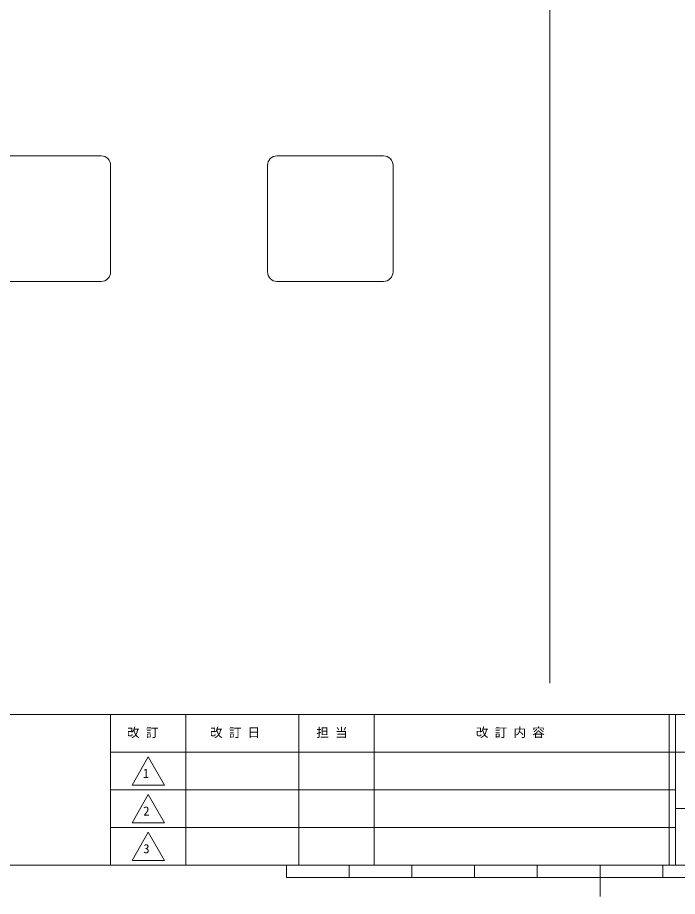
# Model space of a CAD drawing. Units: millimetres, scale not verified. Extents: x -2030 to 2030, y -1430 to 1430.
# Drawn here: x -928 to 123, y -1430 to -30 of the extents above; entities that cross this region are included whole.
import ezdxf
from ezdxf.enums import TextEntityAlignment as Align

# ---------------------------------------------------------------- set-up
doc = ezdxf.new("R2010")
doc.units = ezdxf.units.MM
doc.header["$LTSCALE"] = 10
for name, color, linetype, lineweight in [('0-1_図面_FORMAT$03_TEXT', 7, 'Continuous', 18), ('0-3_図面_FORMAT$01_WAKU$OUT_LINE', 6, 'Continuous', 18), ('0-5_図面_FORMAT$01_WAKU$SUB_LINE', 7, 'Continuous', 18), ('0-6_DIMENSION_LINES$03_LINES', 7, 'Continuous', 18)]:
    doc.layers.add(name, color=color, linetype=linetype, lineweight=lineweight)
doc.styles.add('ＭＳ ゴシック', font='')
doc.styles.get('ＭＳ ゴシック').set_extended_font_data('MS Gothic')

msp = doc.modelspace()

# ---------------------------------------------------------------- linework, layer by layer
at = {"layer": '0-1_図面_FORMAT$03_TEXT'}
for points in [[(-720, -1207.5), (-745.98, -1252.5), (-694.02, -1252.5)], [(-720, -1267.5), (-745.98, -1312.5), (-694.02, -1312.5)], [(-720, -1327.5), (-745.98, -1372.5), (-694.02, -1372.5)]]:
    msp.add_lwpolyline(points, close=True, dxfattribs=at)
at = {"layer": '0-3_図面_FORMAT$01_WAKU$OUT_LINE'}
for p, q in [((1980, -1140), (-1980, -1140)), ((-780, -1140), (-780, -1380)), ((110, -1140), (110, -1380)), ((120, -1140), (120, -1380)), ((1980, -1200), (-780, -1200)), ((-500, -1400), (-500, -1380)), ((-400, -1400), (-400, -1380)), ((-300, -1400), (-300, -1380)), ((-200, -1400), (-200, -1380)), ((-100, -1400), (-100, -1380)), ((0, -1380), (0, -1430)), ((100, -1400), (100, -1380)), ((-500, -1400), (500, -1400))]:
    msp.add_line(p, q, dxfattribs=at)
msp.add_lwpolyline([(-1980, -1380), (1980, -1380), (1980, 1380), (-1980, 1380)], close=True, dxfattribs=at)
at = {"layer": '0-5_図面_FORMAT$01_WAKU$SUB_LINE'}
for p, q in [((-660, -1140), (-660, -1380)), ((-480, -1140), (-480, -1380)), ((-360, -1140), (-360, -1380)), ((120, -1260), (-780, -1260)), ((120, -1290), (1440, -1290)), ((120, -1320), (-780, -1320))]:
    msp.add_line(p, q, dxfattribs=at)
at = {"layer": '0-6_DIMENSION_LINES$03_LINES'}
for p, q in [((-80, 1330), (-80, -1090)), ((-795, -250), (-1665, -250)), ((-345, -250), (-515, -250)), ((-780, -435), (-780, -265)), ((-530, -265), (-530, -435)), ((-330, -435), (-330, -265)), ((-1665, -450), (-795, -450)), ((-515, -450), (-345, -450))]:
    msp.add_line(p, q, dxfattribs=at)
for centre, start, end in [((-795, -265), 0, 90), ((-515, -265), 90, 180), ((-345, -265), 0, 90), ((-795, -435), 270, 0), ((-515, -435), 180, 270), ((-345, -435), 270, 0)]:
    msp.add_arc(centre, 15, start, end, dxfattribs=at)

# ---------------------------------------------------------------- texts
at = {"layer": '0-1_図面_FORMAT$03_TEXT', "style": 'ＭＳ ゴシック'}
for s, p in [('改 訂', (-753.9, -1180.47)), ('改 訂 日', (-621.67, -1180.47)), ('担 当', (-452.23, -1180.47)), ('改 訂 内 容', (-197.89, -1180.31)), ('1', (-728.86, -1245.63)), ('2', (-728.02, -1305.63)), ('3', (-727.92, -1365.63))]:
    msp.add_text(s, height=14.66, dxfattribs=at).set_placement(p, align=Align.BOTTOM_LEFT)

doc.saveas('drawing.dxf')
